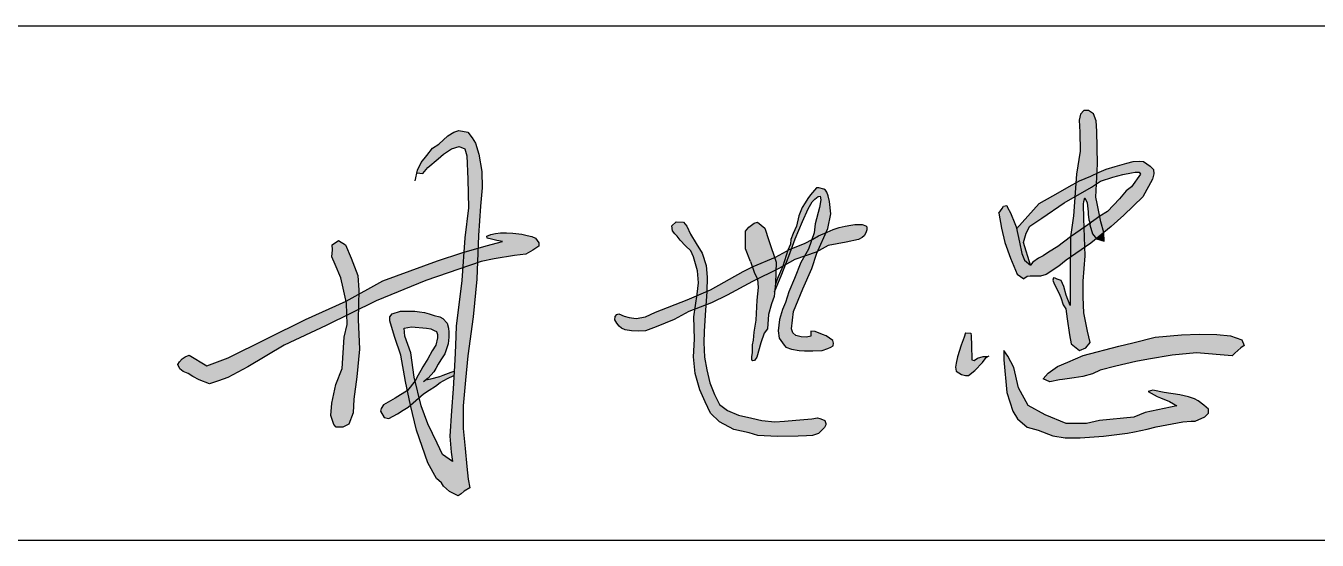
# Model space of a CAD drawing. Header units: millimetres. Extents: x 865490 to 879904, y 39442 to 44891.
# Drawn here: x 876042.25 to 876058.57, y 39495.95 to 39502.45 of the extents above; entities that cross this region are included whole.
import ezdxf

# ---------------------------------------------------------------- set-up
doc = ezdxf.new("R2010")
doc.units = ezdxf.units.MM
doc.header["$LTSCALE"] = 1000
doc.header["$MEASUREMENT"] = 0
doc.layers.add('HATCH', color=8, linetype='Continuous')

msp = doc.modelspace()

# ---------------------------------------------------------------- hatches: boundary and pattern name
at = {"layer": 'HATCH'}
for points in [[(876055.79, 39501.123), (876055.779, 39501.253), (876055.748, 39501.344), (876055.684, 39501.386), (876055.625, 39501.386), (876055.583, 39501.34), (876055.565, 39501.263), (876055.572, 39501.113), (876055.579, 39500.871), (876055.53, 39500.58), (876055.522, 39500.469), (876055.568, 39500.496), (876055.713, 39500.554), (876055.791, 39500.592), (876055.797, 39500.709)], [(876047.998, 39500.174), (876048.019, 39500.409), (876048.016, 39500.615), (876047.976, 39500.834), (876047.934, 39500.97), (876047.893, 39501.04), (876047.837, 39501.109), (876047.725, 39501.13), (876047.661, 39501.112), (876047.586, 39501.066), (876047.471, 39500.959), (876047.394, 39500.909), (876047.322, 39500.815), (876047.247, 39500.727), (876047.204, 39500.631), (876047.196, 39500.596), (876047.269, 39500.589), (876047.333, 39500.663), (876047.465, 39500.774), (876047.532, 39500.835), (876047.634, 39500.902), (876047.731, 39500.929), (876047.799, 39500.902), (876047.826, 39500.814), (876047.839, 39500.515), (876047.846, 39500.154), (876047.802, 39499.776), (876047.79, 39499.595), (876047.968, 39499.646), (876047.974, 39499.804)], [(876056.504, 39500.64), (876056.465, 39500.682), (876056.377, 39500.739), (876056.325, 39500.745), (876056.248, 39500.742), (876056.167, 39500.72), (876056.021, 39500.676), (876055.907, 39500.644), (876055.818, 39500.605), (876055.791, 39500.592), (876055.784, 39500.455), (876055.837, 39500.49), (876055.993, 39500.543), (876056.119, 39500.577), (876056.227, 39500.599), (876056.273, 39500.607), (876056.322, 39500.606), (876056.339, 39500.581), (876056.228, 39500.421), (876056.161, 39500.371), (876056.074, 39500.267), (876055.925, 39500.11), (876055.825, 39500.05), (876055.839, 39499.979), (876055.877, 39499.841), (876055.972, 39499.918), (876056.13, 39500.064), (876056.371, 39500.293), (876056.494, 39500.516), (876056.511, 39500.586)], [(876055.791, 39500.592), (876055.713, 39500.554), (876055.568, 39500.496), (876055.522, 39500.469), (876055.509, 39500.292), (876055.721, 39500.414), (876055.784, 39500.455)], [(876052.068, 39499.981), (876052.141, 39500.141), (876052.19, 39500.232), (876052.226, 39500.263), (876052.267, 39500.299), (876052.292, 39500.303), (876052.301, 39500.255), (876052.282, 39500.161), (876052.229, 39499.954), (876052.216, 39499.839), (876052.186, 39499.752), (876052.2, 39499.76), (876052.27, 39499.8), (876052.367, 39499.841), (876052.39, 39499.894), (876052.428, 39500.079), (876052.412, 39500.235), (876052.393, 39500.307), (876052.376, 39500.351), (876052.358, 39500.377), (876052.338, 39500.391), (876052.276, 39500.409), (876052.246, 39500.409), (876052.169, 39500.32), (876052.137, 39500.272), (876052.104, 39500.219), (876052.066, 39500.161), (876052.024, 39500.053), (876051.995, 39499.924), (876051.952, 39499.83), (876051.922, 39499.754), (876051.917, 39499.697), (876051.885, 39499.618), (876051.913, 39499.633), (876051.932, 39499.64), (876051.975, 39499.762)], [(876055.094, 39500.023), (876055.378, 39500.217), (876055.509, 39500.292), (876055.522, 39500.469), (876055.479, 39500.444), (876055.233, 39500.305), (876055.058, 39500.208), (876054.774, 39499.888), (876054.813, 39499.72), (876054.841, 39499.579), (876054.875, 39499.493), (876054.952, 39499.432), (876054.863, 39499.716), (876054.897, 39499.833), (876054.942, 39499.922)], [(876055.784, 39500.455), (876055.721, 39500.414), (876055.509, 39500.292), (876055.492, 39500.053), (876055.456, 39499.789), (876055.629, 39499.906), (876055.626, 39500.019), (876055.621, 39500.201), (876055.623, 39500.234), (876055.638, 39500.28), (876055.666, 39500.216), (876055.679, 39500.105), (876055.681, 39500.075), (876055.687, 39500.002), (876055.703, 39499.96), (876055.825, 39500.05), (876055.793, 39500.211), (876055.776, 39500.288)], [(876054.768, 39499.916), (876054.752, 39499.955), (876054.697, 39500.091), (876054.661, 39500.161), (876054.653, 39500.183), (876054.61, 39500.176), (876054.594, 39500.145), (876054.552, 39500.087), (876054.584, 39499.899), (876054.627, 39499.718), (876054.699, 39499.519), (876054.78, 39499.317), (876054.866, 39499.259), (876054.909, 39499.285), (876054.945, 39499.291), (876054.97, 39499.292), (876055.021, 39499.292), (876055.075, 39499.293), (876055.147, 39499.313), (876055.308, 39499.418), (876055.402, 39499.495), (876055.455, 39499.531), (876055.456, 39499.789), (876055.298, 39499.667), (876055.179, 39499.593), (876055.109, 39499.55), (876055.053, 39499.519), (876054.978, 39499.466), (876054.952, 39499.432), (876054.875, 39499.493), (876054.841, 39499.579), (876054.813, 39499.72)], [(876050.85, 39499.426), (876050.799, 39499.583), (876050.725, 39499.705), (876050.655, 39499.82), (876050.608, 39499.924), (876050.565, 39499.973), (876050.47, 39499.977), (876050.417, 39499.928), (876050.427, 39499.862), (876050.457, 39499.828), (876050.485, 39499.797), (876050.522, 39499.745), (876050.592, 39499.674), (876050.658, 39499.611), (876050.689, 39499.536), (876050.743, 39499.36), (876050.756, 39499.208), (876050.736, 39499.064), (876050.733, 39499.044), (876050.861, 39499.098), (876050.865, 39499.277)], [(876051.645, 39499.74), (876051.593, 39499.896), (876051.501, 39499.972), (876051.457, 39499.96), (876051.392, 39499.912), (876051.348, 39499.86), (876051.348, 39499.776), (876051.348, 39499.635), (876051.412, 39499.475), (876051.436, 39499.408), (876051.446, 39499.413), (876051.716, 39499.527)], [(876052.778, 39499.755), (876052.825, 39499.779), (876052.847, 39499.802), (876052.869, 39499.837), (876052.884, 39499.875), (876052.883, 39499.903), (876052.88, 39499.914), (876052.87, 39499.927), (876052.823, 39499.943), (876052.73, 39499.943), (876052.68, 39499.936), (876052.61, 39499.923), (876052.533, 39499.906), (876052.456, 39499.88), (876052.38, 39499.846), (876052.367, 39499.841), (876052.264, 39499.609), (876052.392, 39499.677), (876052.619, 39499.72)], [(876055.734, 39499.825), (876055.701, 39499.94), (876055.703, 39499.96), (876055.647, 39499.918), (876055.629, 39499.906), (876055.637, 39499.656), (876055.714, 39499.709), (876055.783, 39499.765)], [(876055.839, 39499.979), (876055.825, 39500.05), (876055.825, 39500.05), (876055.703, 39499.96), (876055.701, 39499.94), (876055.734, 39499.825), (876055.783, 39499.765), (876055.877, 39499.841)], [(876048.66, 39499.618), (876048.735, 39499.669), (876048.737, 39499.713), (876048.693, 39499.77), (876048.648, 39499.793), (876048.59, 39499.807), (876048.522, 39499.824), (876048.407, 39499.836), (876048.326, 39499.84), (876048.25, 39499.84), (876048.19, 39499.83), (876048.128, 39499.818), (876048.081, 39499.797), (876048.085, 39499.772), (876048.137, 39499.76), (876048.205, 39499.744), (876048.275, 39499.729), (876048.213, 39499.711), (876048.071, 39499.676), (876047.968, 39499.646), (876047.96, 39499.462), (876048.007, 39499.478), (876048.17, 39499.511), (876048.427, 39499.554), (876048.57, 39499.57)], [(876052.367, 39499.841), (876052.27, 39499.8), (876052.2, 39499.76), (876052.186, 39499.752), (876052.144, 39499.631), (876052.094, 39499.545), (876052.241, 39499.596), (876052.264, 39499.609)], [(876055.629, 39499.906), (876055.456, 39499.789), (876055.455, 39499.531), (876055.637, 39499.656)], [(876055.877, 39499.841), (876055.783, 39499.765), (876055.881, 39499.734)], [(876046.447, 39499.299), (876046.364, 39499.52), (876046.294, 39499.687), (876046.206, 39499.743), (876046.123, 39499.687), (876046.129, 39499.624), (876046.118, 39499.536), (876046.161, 39499.437), (876046.235, 39499.272), (876046.265, 39499.138), (876046.3, 39498.975), (876046.46, 39499.063), (876046.461, 39499.114)], [(876047.309, 39499.236), (876047.776, 39499.398), (876047.79, 39499.595), (876047.761, 39499.587), (876047.454, 39499.486), (876046.764, 39499.232), (876046.46, 39499.063), (876046.456, 39498.869), (876046.679, 39498.98)], [(876047.968, 39499.646), (876047.79, 39499.595), (876047.776, 39499.398), (876047.96, 39499.462)], [(876051.885, 39499.618), (876051.729, 39499.533), (876051.716, 39499.527), (876051.737, 39499.466), (876051.734, 39499.369), (876051.771, 39499.387), (876051.822, 39499.416)], [(876052.188, 39499.386), (876052.252, 39499.582), (876052.264, 39499.609), (876052.241, 39499.596), (876052.094, 39499.545), (876052.046, 39499.462), (876051.968, 39499.263), (876051.897, 39499.094), (876051.853, 39498.958), (876051.818, 39498.87), (876051.779, 39498.743), (876051.763, 39498.601), (876051.772, 39498.506), (876051.839, 39498.42), (876051.859, 39498.395), (876051.928, 39498.368), (876052.027, 39498.35), (876052.093, 39498.349), (876052.201, 39498.349), (876052.319, 39498.353), (876052.39, 39498.376), (876052.425, 39498.392), (876052.455, 39498.412), (876052.46, 39498.443), (876052.452, 39498.48), (876052.37, 39498.537), (876052.321, 39498.555), (876052.227, 39498.59), (876052.176, 39498.598), (876052.176, 39498.559), (876052.173, 39498.535), (876052.121, 39498.522), (876052.052, 39498.525), (876051.983, 39498.543), (876051.945, 39498.573), (876051.929, 39498.624), (876051.953, 39498.843), (876052.071, 39499.129)], [(876051.932, 39499.64), (876051.913, 39499.633), (876051.885, 39499.618), (876051.822, 39499.416), (876051.854, 39499.435), (876051.897, 39499.542)], [(876052.144, 39499.631), (876052.186, 39499.752), (876052.096, 39499.703), (876051.932, 39499.64), (876051.897, 39499.542), (876051.854, 39499.435), (876051.973, 39499.503), (876052.094, 39499.545)], [(876055.64, 39499.55), (876055.637, 39499.656), (876055.455, 39499.531), (876055.453, 39499.264), (876055.452, 39499.05), (876055.453, 39498.92), (876055.4, 39499.053), (876055.372, 39499.16), (876055.337, 39499.236), (876055.289, 39499.255), (876055.262, 39499.267), (876055.241, 39499.269), (876055.233, 39499.24), (876055.249, 39499.194), (876055.308, 39499.082), (876055.334, 39499.022), (876055.365, 39498.927), (876055.399, 39498.877), (876055.415, 39498.751), (876055.443, 39498.551), (876055.466, 39498.435), (876055.571, 39498.35), (876055.651, 39498.387), (876055.706, 39498.451), (876055.672, 39498.597), (876055.626, 39498.826), (876055.615, 39499.025), (876055.615, 39499.226)], [(876047.247, 39497.652), (876047.222, 39497.757), (876047.147, 39497.691), (876047.114, 39497.663), (876047.115, 39497.662), (876047.19, 39497.344), (876047.334, 39496.932), (876047.443, 39496.733), (876047.505, 39496.679), (876047.531, 39496.638), (876047.608, 39496.57), (876047.718, 39496.514), (876047.756, 39496.54), (876047.791, 39496.572), (876047.864, 39496.617), (876047.842, 39496.726), (876047.825, 39496.887), (876047.806, 39497.114), (876047.778, 39497.368), (876047.781, 39497.653), (876047.81, 39497.975), (876047.837, 39498.283), (876047.907, 39498.778), (876047.952, 39499.254), (876047.96, 39499.462), (876047.776, 39499.398), (876047.765, 39499.236), (876047.691, 39498.658), (876047.684, 39498.415), (876047.674, 39498.233), (876047.654, 39497.868), (876047.634, 39497.589), (876047.611, 39497.268), (876047.63, 39497.067), (876047.644, 39496.949), (876047.517, 39497.039), (876047.452, 39497.18), (876047.332, 39497.427)], [(876051.737, 39499.466), (876051.716, 39499.527), (876051.446, 39499.413), (876051.436, 39499.408), (876051.458, 39499.342), (876051.501, 39499.255), (876051.734, 39499.369)], [(876051.854, 39499.435), (876051.822, 39499.416), (876051.749, 39499.252), (876051.728, 39499.188), (876051.716, 39499.094), (876051.799, 39499.294)], [(876051.438, 39499.224), (876051.501, 39499.255), (876051.458, 39499.342), (876051.436, 39499.408), (876051.319, 39499.351), (876050.907, 39499.118), (876050.861, 39499.098), (876050.849, 39498.926), (876050.92, 39498.953), (876051.116, 39499.05)], [(876051.729, 39499.203), (876051.734, 39499.369), (876051.501, 39499.255), (876051.507, 39499.147), (876051.492, 39498.988), (876051.477, 39498.736), (876051.452, 39498.585), (876051.444, 39498.482), (876051.433, 39498.423), (876051.431, 39498.372), (876051.431, 39498.328), (876051.425, 39498.272), (876051.425, 39498.243), (876051.43, 39498.23), (876051.438, 39498.223), (876051.464, 39498.225), (876051.493, 39498.268), (876051.543, 39498.449), (876051.585, 39498.57), (876051.625, 39498.626), (876051.637, 39498.806), (876051.677, 39498.942), (876051.709, 39499.034)], [(876045.516, 39498.42), (876046.048, 39498.666), (876046.309, 39498.796), (876046.305, 39498.951), (876046.3, 39498.975), (876045.789, 39498.743), (876044.809, 39498.259), (876044.54, 39498.157), (876044.316, 39498.294), (876044.264, 39498.272), (876044.229, 39498.245), (876044.194, 39498.21), (876044.175, 39498.173), (876044.2, 39498.119), (876044.239, 39498.088), (876044.305, 39498.062), (876044.365, 39498.022), (876044.441, 39497.979), (876044.575, 39497.932), (876044.687, 39497.969), (876044.806, 39498.012), (876045.06, 39498.144)], [(876046.46, 39499.063), (876046.3, 39498.975), (876046.305, 39498.951), (876046.309, 39498.796), (876046.456, 39498.869)], [(876050.63, 39498.844), (876050.71, 39498.874), (876050.733, 39499.044), (876050.612, 39498.993), (876050.21, 39498.838), (876050.086, 39498.779), (876049.968, 39498.758), (876049.876, 39498.767), (876049.815, 39498.784), (876049.749, 39498.817), (876049.722, 39498.807), (876049.701, 39498.781), (876049.698, 39498.739), (876049.722, 39498.697), (876049.753, 39498.66), (876049.783, 39498.633), (876049.828, 39498.611), (876049.906, 39498.601), (876049.997, 39498.595), (876050.085, 39498.601), (876050.221, 39498.649), (876050.448, 39498.743)], [(876050.861, 39499.098), (876050.733, 39499.044), (876050.71, 39498.874), (876050.849, 39498.926)], [(876046.47, 39498.369), (876046.454, 39498.744), (876046.456, 39498.869), (876046.309, 39498.796), (876046.312, 39498.681), (876046.274, 39498.522), (876046.249, 39498.125), (876046.17, 39497.92), (876046.118, 39497.687), (876046.109, 39497.529), (876046.143, 39497.417), (876046.174, 39497.385), (876046.26, 39497.385), (876046.335, 39497.421), (876046.391, 39497.566), (876046.396, 39497.735), (876046.436, 39498.019)], [(876047.522, 39498.756), (876047.485, 39498.779), (876047.414, 39498.796), (876047.35, 39498.817), (876047.293, 39498.83), (876047.229, 39498.84), (876047.168, 39498.847), (876047.07, 39498.847), (876046.986, 39498.847), (876046.882, 39498.817), (876046.855, 39498.776), (876046.855, 39498.726), (876046.885, 39498.611), (876046.915, 39498.517), (876046.993, 39498.291), (876047.05, 39497.961), (876047.075, 39497.845), (876047.173, 39497.969), (876047.162, 39498.013), (876047.117, 39498.324), (876047.043, 39498.534), (876047.034, 39498.634), (876047.125, 39498.65), (876047.317, 39498.632), (876047.371, 39498.626), (876047.412, 39498.606), (876047.443, 39498.591), (876047.454, 39498.556), (876047.454, 39498.513), (876047.436, 39498.419), (876047.388, 39498.346), (876047.332, 39498.246), (876047.293, 39498.18), (876047.271, 39498.144), (876047.243, 39498.1), (876047.21, 39498.039), (876047.173, 39497.969), (876047.222, 39497.757), (876047.277, 39497.804), (876047.349, 39497.852), (876047.43, 39497.902), (876047.49, 39497.948), (876047.582, 39497.998), (876047.663, 39498.034), (876047.666, 39498.09), (876047.629, 39498.08), (876047.527, 39498.041), (876047.484, 39498.024), (876047.373, 39497.993), (876047.308, 39497.979), (876047.337, 39498.001), (876047.408, 39498.082), (876047.435, 39498.126), (876047.462, 39498.18), (876047.499, 39498.234), (876047.546, 39498.311), (876047.59, 39498.436), (876047.597, 39498.52), (876047.597, 39498.584), (876047.593, 39498.635), (876047.576, 39498.699)], [(876050.823, 39498.452), (876050.825, 39498.593), (876050.84, 39498.799), (876050.849, 39498.926), (876050.71, 39498.874), (876050.697, 39498.779), (876050.703, 39498.494), (876050.693, 39498.27), (876050.714, 39498.061), (876050.771, 39497.853), (876050.84, 39497.705), (876050.906, 39497.558), (876051.018, 39497.452), (876051.2, 39497.355), (876051.393, 39497.313), (876051.504, 39497.279), (876051.749, 39497.264), (876052.016, 39497.27), (876052.12, 39497.272), (876052.195, 39497.277), (876052.273, 39497.301), (876052.345, 39497.377), (876052.363, 39497.413), (876052.363, 39497.43), (876052.351, 39497.467), (876052.323, 39497.481), (876052.287, 39497.494), (876052.259, 39497.499), (876052.188, 39497.487), (876051.984, 39497.473), (876051.841, 39497.46), (876051.718, 39497.449), (876051.553, 39497.469), (876051.43, 39497.495), (876051.258, 39497.536), (876051.12, 39497.592), (876051.019, 39497.669), (876050.958, 39497.796), (876050.896, 39497.943), (876050.859, 39498.107), (876050.829, 39498.267)], [(876054.342, 39498.202), (876054.392, 39498.263), (876054.41, 39498.274), (876054.352, 39498.278), (876054.279, 39498.253), (876054.239, 39498.227), (876054.211, 39498.232), (876054.209, 39498.26), (876054.209, 39498.298), (876054.204, 39498.355), (876054.204, 39498.398), (876054.204, 39498.458), (876054.201, 39498.493), (876054.201, 39498.539), (876054.196, 39498.569), (876054.131, 39498.574), (876054.111, 39498.521), (876054.073, 39498.421), (876054.028, 39498.27), (876054.013, 39498.19), (876054.003, 39498.142), (876054.01, 39498.092), (876054.078, 39498.049), (876054.128, 39498.034), (876054.168, 39498.037), (876054.249, 39498.099)], [(876056.031, 39498.155), (876056.28, 39498.211), (876056.443, 39498.241), (876056.742, 39498.293), (876057.047, 39498.323), (876057.5, 39498.285), (876057.533, 39498.318), (876057.607, 39498.387), (876057.653, 39498.415), (876057.62, 39498.486), (876057.48, 39498.539), (876057.304, 39498.552), (876057.083, 39498.557), (876056.859, 39498.549), (876056.525, 39498.519), (876056.242, 39498.45), (876056.069, 39498.407), (876055.618, 39498.29), (876055.422, 39498.206), (876055.29, 39498.15), (876055.173, 39498.066), (876055.11, 39497.995), (876055.194, 39497.954), (876055.316, 39497.982), (876055.356, 39497.985), (876055.501, 39498.005), (876055.613, 39498.023), (876055.733, 39498.058), (876055.83, 39498.104)], [(876054.74, 39498.139), (876054.664, 39498.279), (876054.613, 39498.353), (876054.615, 39498.235), (876054.651, 39497.823), (876054.726, 39497.587), (876054.786, 39497.489), (876054.907, 39497.383), (876055.048, 39497.343), (876055.233, 39497.274), (876055.388, 39497.248), (876055.578, 39497.246), (876055.874, 39497.27), (876056.175, 39497.305), (876056.264, 39497.325), (876056.427, 39497.359), (876056.54, 39497.389), (876056.876, 39497.452), (876056.982, 39497.46), (876057.033, 39497.46), (876057.154, 39497.513), (876057.2, 39497.561), (876057.202, 39497.609), (876057.14, 39497.66), (876057.069, 39497.714), (876057.023, 39497.742), (876056.946, 39497.768), (876056.839, 39497.791), (876056.64, 39497.823), (876056.497, 39497.849), (876056.437, 39497.835), (876056.551, 39497.77), (876056.595, 39497.752), (876056.708, 39497.706), (876056.757, 39497.676), (876056.801, 39497.654), (876056.401, 39497.567), (876056.255, 39497.508), (876055.821, 39497.468), (876055.659, 39497.429), (876055.402, 39497.429), (876055.134, 39497.539), (876054.921, 39497.658), (876054.799, 39497.879)], [(876047.173, 39497.969), (876047.075, 39497.845), (876047.114, 39497.663), (876047.147, 39497.691), (876047.222, 39497.757)], [(876047.114, 39497.663), (876047.075, 39497.845), (876046.919, 39497.75), (876046.771, 39497.665), (876046.743, 39497.62), (876046.734, 39497.583), (876046.78, 39497.505), (876046.84, 39497.494), (876046.949, 39497.552), (876047.023, 39497.598), (876047.084, 39497.637)]]:
    msp.add_hatch(color=256, dxfattribs=at).paths.add_polyline_path(points)

# ---------------------------------------------------------------- linework, layer by layer
for p, q in [((876026.28, 39502.455), (876136.28, 39502.455)), ((876026.28, 39495.955), (876081.28, 39495.955))]:
    msp.add_line(p, q)
for points in [[(876055.701, 39499.94), (876055.734, 39499.825), (876055.783, 39499.765), (876055.881, 39499.734), (876055.877, 39499.841), (876055.839, 39499.979), (876055.793, 39500.211), (876055.776, 39500.288), (876055.797, 39500.709), (876055.79, 39501.123), (876055.779, 39501.253), (876055.748, 39501.344), (876055.684, 39501.386), (876055.625, 39501.386), (876055.583, 39501.34), (876055.565, 39501.263), (876055.572, 39501.113), (876055.579, 39500.871), (876055.53, 39500.58), (876055.492, 39500.053), (876055.456, 39499.789), (876055.453, 39499.264), (876055.452, 39499.05), (876055.453, 39498.92), (876055.4, 39499.053), (876055.372, 39499.16), (876055.337, 39499.236)], [(876047.172, 39500.498), (876047.204, 39500.631), (876047.247, 39500.727), (876047.322, 39500.815), (876047.394, 39500.909), (876047.471, 39500.959), (876047.586, 39501.066), (876047.661, 39501.112), (876047.725, 39501.13), (876047.837, 39501.109), (876047.893, 39501.04), (876047.934, 39500.97), (876047.976, 39500.834), (876048.016, 39500.615), (876048.019, 39500.409), (876047.998, 39500.174), (876047.974, 39499.804), (876047.952, 39499.254), (876047.907, 39498.778), (876047.837, 39498.283), (876047.81, 39497.975), (876047.781, 39497.653), (876047.778, 39497.368), (876047.806, 39497.114), (876047.825, 39496.887), (876047.842, 39496.726), (876047.864, 39496.617), (876047.791, 39496.572), (876047.756, 39496.54), (876047.718, 39496.514), (876047.608, 39496.57), (876047.531, 39496.638), (876047.505, 39496.679), (876047.443, 39496.733), (876047.334, 39496.932), (876047.19, 39497.344), (876047.115, 39497.662), (876047.05, 39497.961), (876046.993, 39498.291), (876046.915, 39498.517), (876046.885, 39498.611), (876046.855, 39498.726), (876046.855, 39498.776), (876046.882, 39498.817), (876046.882, 39498.817), (876046.986, 39498.847), (876047.07, 39498.847), (876047.07, 39498.847), (876047.168, 39498.847), (876047.229, 39498.84), (876047.293, 39498.83), (876047.35, 39498.817), (876047.414, 39498.796), (876047.485, 39498.779), (876047.522, 39498.756), (876047.576, 39498.699), (876047.593, 39498.635), (876047.597, 39498.584), (876047.597, 39498.52), (876047.59, 39498.436), (876047.546, 39498.311), (876047.499, 39498.234), (876047.462, 39498.18), (876047.435, 39498.126), (876047.408, 39498.082), (876047.408, 39498.082), (876047.337, 39498.001), (876047.28, 39497.957)], [(876047.196, 39500.596), (876047.269, 39500.589), (876047.269, 39500.589), (876047.333, 39500.663), (876047.465, 39500.774), (876047.532, 39500.835), (876047.634, 39500.902), (876047.731, 39500.929), (876047.731, 39500.929), (876047.799, 39500.902), (876047.826, 39500.814), (876047.839, 39500.515), (876047.846, 39500.154), (876047.802, 39499.776), (876047.765, 39499.236), (876047.691, 39498.658), (876047.684, 39498.415), (876047.674, 39498.233), (876047.654, 39497.868), (876047.634, 39497.589), (876047.611, 39497.268), (876047.63, 39497.067), (876047.644, 39496.949), (876047.644, 39496.949), (876047.517, 39497.039), (876047.452, 39497.18), (876047.332, 39497.427), (876047.247, 39497.652), (876047.162, 39498.013), (876047.117, 39498.324), (876047.043, 39498.534), (876047.034, 39498.634), (876047.034, 39498.634), (876047.125, 39498.65), (876047.317, 39498.632), (876047.317, 39498.632), (876047.371, 39498.626), (876047.412, 39498.606), (876047.443, 39498.591), (876047.454, 39498.556), (876047.454, 39498.513), (876047.436, 39498.419), (876047.388, 39498.346), (876047.332, 39498.246), (876047.293, 39498.18), (876047.271, 39498.144), (876047.243, 39498.1), (876047.21, 39498.039), (876047.173, 39497.969), (876047.075, 39497.845), (876046.919, 39497.75), (876046.771, 39497.665), (876046.743, 39497.62), (876046.734, 39497.583), (876046.78, 39497.505), (876046.84, 39497.494), (876046.949, 39497.552), (876047.023, 39497.598), (876047.084, 39497.637), (876047.147, 39497.691), (876047.277, 39497.804), (876047.349, 39497.852), (876047.43, 39497.902), (876047.49, 39497.948), (876047.582, 39497.998), (876047.663, 39498.034)], [(876054.774, 39499.888), (876055.058, 39500.208), (876055.233, 39500.305), (876055.479, 39500.444), (876055.568, 39500.496), (876055.713, 39500.554), (876055.818, 39500.605), (876055.907, 39500.644), (876056.021, 39500.676), (876056.167, 39500.72), (876056.248, 39500.742), (876056.325, 39500.745), (876056.377, 39500.739), (876056.465, 39500.682), (876056.504, 39500.64), (876056.511, 39500.586), (876056.494, 39500.516), (876056.371, 39500.293), (876056.13, 39500.064), (876055.972, 39499.918), (876055.714, 39499.709), (876055.402, 39499.495), (876055.308, 39499.418), (876055.147, 39499.313), (876055.075, 39499.293), (876055.021, 39499.292), (876054.97, 39499.292), (876054.945, 39499.291), (876054.909, 39499.285), (876054.866, 39499.259)], [(876054.552, 39500.087), (876054.594, 39500.145), (876054.61, 39500.176), (876054.61, 39500.176), (876054.653, 39500.183), (876054.661, 39500.161), (876054.697, 39500.091), (876054.752, 39499.955), (876054.768, 39499.916), (876054.813, 39499.72), (876054.841, 39499.579), (876054.875, 39499.493), (876054.952, 39499.432), (876054.863, 39499.716), (876054.897, 39499.833), (876054.942, 39499.922), (876055.094, 39500.023), (876055.378, 39500.217), (876055.721, 39500.414), (876055.837, 39500.49), (876055.993, 39500.543), (876056.119, 39500.577), (876056.227, 39500.599), (876056.273, 39500.607), (876056.322, 39500.606), (876056.339, 39500.581), (876056.228, 39500.421), (876056.161, 39500.371), (876056.074, 39500.267), (876055.925, 39500.11), (876055.825, 39500.05), (876055.647, 39499.918), (876055.456, 39499.789), (876055.298, 39499.667), (876055.179, 39499.593), (876055.109, 39499.55), (876055.053, 39499.519), (876054.978, 39499.466), (876054.952, 39499.432)], [(876051.716, 39499.094), (876051.799, 39499.294), (876051.897, 39499.542), (876051.975, 39499.762), (876052.068, 39499.981), (876052.141, 39500.141), (876052.19, 39500.232), (876052.226, 39500.263), (876052.267, 39500.299), (876052.292, 39500.303), (876052.301, 39500.255), (876052.282, 39500.161), (876052.229, 39499.954), (876052.216, 39499.839), (876052.144, 39499.631), (876052.046, 39499.462), (876051.968, 39499.263), (876051.897, 39499.094), (876051.853, 39498.958), (876051.818, 39498.87), (876051.779, 39498.743), (876051.763, 39498.601), (876051.772, 39498.506), (876051.839, 39498.42), (876051.859, 39498.395), (876051.928, 39498.368), (876052.027, 39498.35), (876052.093, 39498.349), (876052.201, 39498.349), (876052.319, 39498.353), (876052.39, 39498.376), (876052.425, 39498.392), (876052.455, 39498.412), (876052.46, 39498.443), (876052.452, 39498.48), (876052.37, 39498.537), (876052.321, 39498.555), (876052.227, 39498.59), (876052.176, 39498.598), (876052.176, 39498.559), (876052.173, 39498.535), (876052.121, 39498.522), (876052.052, 39498.525), (876051.983, 39498.543), (876051.945, 39498.573), (876051.929, 39498.624), (876051.953, 39498.843), (876052.071, 39499.129), (876052.188, 39499.386), (876052.252, 39499.582), (876052.39, 39499.894), (876052.428, 39500.079), (876052.412, 39500.235), (876052.393, 39500.307), (876052.376, 39500.351), (876052.358, 39500.377), (876052.338, 39500.391), (876052.276, 39500.409), (876052.246, 39500.409), (876052.169, 39500.32), (876052.137, 39500.272), (876052.104, 39500.219), (876052.066, 39500.161), (876052.024, 39500.053), (876051.995, 39499.924), (876051.952, 39499.83), (876051.922, 39499.754), (876051.917, 39499.697)], [(876055.337, 39499.236), (876055.289, 39499.255), (876055.262, 39499.267), (876055.241, 39499.269), (876055.233, 39499.24), (876055.249, 39499.194), (876055.308, 39499.082), (876055.334, 39499.022), (876055.365, 39498.927), (876055.399, 39498.877), (876055.415, 39498.751), (876055.443, 39498.551), (876055.466, 39498.435), (876055.571, 39498.35), (876055.651, 39498.387), (876055.706, 39498.451), (876055.706, 39498.451), (876055.672, 39498.597), (876055.626, 39498.826), (876055.615, 39499.025), (876055.615, 39499.226), (876055.64, 39499.55), (876055.626, 39500.019), (876055.621, 39500.201), (876055.623, 39500.234), (876055.638, 39500.28), (876055.638, 39500.28), (876055.666, 39500.216), (876055.679, 39500.105), (876055.681, 39500.075), (876055.687, 39500.002), (876055.703, 39499.96), (876055.701, 39499.94)], [(876054.552, 39500.087), (876054.584, 39499.899), (876054.627, 39499.718), (876054.699, 39499.519), (876054.78, 39499.317), (876054.866, 39499.259)], [(876052.87, 39499.927), (876052.88, 39499.914), (876052.883, 39499.903), (876052.884, 39499.875), (876052.869, 39499.837), (876052.847, 39499.802), (876052.825, 39499.779), (876052.778, 39499.755), (876052.619, 39499.72), (876052.392, 39499.677), (876052.241, 39499.596), (876051.973, 39499.503), (876051.771, 39499.387), (876051.438, 39499.224), (876051.116, 39499.05), (876050.92, 39498.953), (876050.63, 39498.844), (876050.448, 39498.743), (876050.221, 39498.649), (876050.085, 39498.601), (876049.997, 39498.595), (876049.906, 39498.601), (876049.828, 39498.611), (876049.783, 39498.633), (876049.753, 39498.66), (876049.722, 39498.697), (876049.698, 39498.739), (876049.701, 39498.781), (876049.722, 39498.807), (876049.749, 39498.817)], [(876049.749, 39498.817), (876049.815, 39498.784), (876049.876, 39498.767), (876049.968, 39498.758), (876050.086, 39498.779), (876050.21, 39498.838), (876050.612, 39498.993), (876050.907, 39499.118), (876051.319, 39499.351), (876051.446, 39499.413), (876051.729, 39499.533), (876051.913, 39499.633), (876052.096, 39499.703), (876052.2, 39499.76), (876052.27, 39499.8), (876052.38, 39499.846), (876052.456, 39499.88), (876052.533, 39499.906), (876052.61, 39499.923), (876052.68, 39499.936), (876052.73, 39499.943), (876052.823, 39499.943), (876052.823, 39499.943), (876052.87, 39499.927)], [(876050.427, 39499.862), (876050.417, 39499.928), (876050.47, 39499.977), (876050.565, 39499.973), (876050.608, 39499.924), (876050.655, 39499.82), (876050.725, 39499.705), (876050.799, 39499.583), (876050.85, 39499.426), (876050.865, 39499.277), (876050.861, 39499.098), (876050.84, 39498.799), (876050.825, 39498.593), (876050.823, 39498.452), (876050.829, 39498.267), (876050.859, 39498.107), (876050.896, 39497.943), (876050.958, 39497.796), (876051.019, 39497.669), (876051.12, 39497.592), (876051.258, 39497.536), (876051.43, 39497.495), (876051.553, 39497.469), (876051.718, 39497.449), (876051.841, 39497.46), (876051.984, 39497.473), (876052.188, 39497.487), (876052.259, 39497.499), (876052.287, 39497.494), (876052.323, 39497.481), (876052.351, 39497.467), (876052.363, 39497.43), (876052.363, 39497.413), (876052.345, 39497.377), (876052.273, 39497.301), (876052.195, 39497.277), (876052.12, 39497.272), (876052.016, 39497.27), (876051.749, 39497.264), (876051.504, 39497.279), (876051.393, 39497.313), (876051.2, 39497.355), (876051.018, 39497.452), (876050.906, 39497.558), (876050.84, 39497.705), (876050.771, 39497.853), (876050.714, 39498.061), (876050.693, 39498.27), (876050.703, 39498.494), (876050.697, 39498.779), (876050.736, 39499.064), (876050.756, 39499.208), (876050.743, 39499.36), (876050.689, 39499.536), (876050.658, 39499.611), (876050.592, 39499.674), (876050.522, 39499.745), (876050.485, 39499.797), (876050.457, 39499.828), (876050.427, 39499.862)], [(876051.412, 39499.475), (876051.348, 39499.635), (876051.348, 39499.776), (876051.348, 39499.86), (876051.392, 39499.912), (876051.457, 39499.96), (876051.501, 39499.972), (876051.593, 39499.896), (876051.645, 39499.74), (876051.737, 39499.466), (876051.729, 39499.203), (876051.709, 39499.034), (876051.677, 39498.942), (876051.637, 39498.806), (876051.625, 39498.626), (876051.585, 39498.57), (876051.543, 39498.449), (876051.493, 39498.268), (876051.464, 39498.225), (876051.438, 39498.223)], [(876044.316, 39498.294), (876044.54, 39498.157), (876044.809, 39498.259), (876045.789, 39498.743), (876046.3, 39498.975), (876046.764, 39499.232), (876047.454, 39499.486), (876047.761, 39499.587), (876048.071, 39499.676), (876048.213, 39499.711), (876048.275, 39499.729), (876048.205, 39499.744), (876048.137, 39499.76), (876048.085, 39499.772), (876048.085, 39499.772), (876048.081, 39499.797), (876048.128, 39499.818), (876048.19, 39499.83), (876048.25, 39499.84), (876048.326, 39499.84), (876048.407, 39499.836), (876048.522, 39499.824), (876048.59, 39499.807), (876048.648, 39499.793), (876048.693, 39499.77), (876048.737, 39499.713), (876048.735, 39499.669), (876048.66, 39499.618), (876048.57, 39499.57), (876048.427, 39499.554), (876048.17, 39499.511), (876048.007, 39499.478), (876047.309, 39499.236), (876046.679, 39498.98), (876046.048, 39498.666), (876045.516, 39498.42), (876045.06, 39498.144), (876044.806, 39498.012), (876044.687, 39497.969), (876044.575, 39497.932), (876044.441, 39497.979), (876044.365, 39498.022), (876044.305, 39498.062), (876044.239, 39498.088), (876044.2, 39498.119), (876044.175, 39498.173), (876044.194, 39498.21), (876044.229, 39498.245), (876044.264, 39498.272), (876044.316, 39498.294)], [(876046.123, 39499.687), (876046.206, 39499.743), (876046.294, 39499.687), (876046.364, 39499.52), (876046.447, 39499.299), (876046.461, 39499.114), (876046.454, 39498.744), (876046.47, 39498.369), (876046.436, 39498.019), (876046.396, 39497.735), (876046.391, 39497.566), (876046.335, 39497.421), (876046.26, 39497.385), (876046.174, 39497.385), (876046.143, 39497.417), (876046.109, 39497.529), (876046.118, 39497.687), (876046.17, 39497.92), (876046.249, 39498.125), (876046.274, 39498.522), (876046.312, 39498.681), (876046.305, 39498.951), (876046.265, 39499.138), (876046.235, 39499.272), (876046.161, 39499.437), (876046.118, 39499.536), (876046.129, 39499.624), (876046.123, 39499.687)], [(876051.917, 39499.697), (876051.885, 39499.618), (876051.822, 39499.416), (876051.749, 39499.252), (876051.728, 39499.188)], [(876051.412, 39499.475), (876051.458, 39499.342), (876051.501, 39499.255), (876051.507, 39499.147), (876051.492, 39498.988), (876051.477, 39498.736), (876051.452, 39498.585), (876051.444, 39498.482), (876051.433, 39498.423), (876051.431, 39498.372), (876051.431, 39498.328), (876051.425, 39498.272), (876051.425, 39498.243)], [(876054.131, 39498.574), (876054.111, 39498.521), (876054.073, 39498.421), (876054.028, 39498.27), (876054.013, 39498.19), (876054.003, 39498.142), (876054.01, 39498.092), (876054.01, 39498.092), (876054.078, 39498.049), (876054.128, 39498.034), (876054.168, 39498.037), (876054.249, 39498.099), (876054.342, 39498.202), (876054.392, 39498.263), (876054.427, 39498.285)], [(876054.131, 39498.574), (876054.196, 39498.569), (876054.201, 39498.539), (876054.201, 39498.493), (876054.204, 39498.458), (876054.204, 39498.398), (876054.204, 39498.355), (876054.209, 39498.298), (876054.209, 39498.26), (876054.211, 39498.232), (876054.211, 39498.232), (876054.239, 39498.227), (876054.279, 39498.253), (876054.352, 39498.278), (876054.352, 39498.278), (876054.41, 39498.274)], [(876055.173, 39498.066), (876055.29, 39498.15), (876055.422, 39498.206), (876055.618, 39498.29), (876056.069, 39498.407), (876056.242, 39498.45), (876056.525, 39498.519), (876056.859, 39498.549), (876057.083, 39498.557), (876057.304, 39498.552), (876057.48, 39498.539), (876057.62, 39498.486), (876057.62, 39498.486), (876057.653, 39498.415), (876057.607, 39498.387), (876057.533, 39498.318), (876057.5, 39498.285), (876057.5, 39498.285), (876057.047, 39498.323), (876056.742, 39498.293), (876056.443, 39498.241), (876056.28, 39498.211), (876056.031, 39498.155), (876055.83, 39498.104), (876055.733, 39498.058), (876055.613, 39498.023), (876055.501, 39498.005), (876055.356, 39497.985), (876055.316, 39497.982), (876055.194, 39497.954), (876055.11, 39497.995), (876055.173, 39498.066), (876055.173, 39498.066)], [(876054.613, 39498.353), (876054.615, 39498.235), (876054.651, 39497.823), (876054.726, 39497.587), (876054.786, 39497.489), (876054.907, 39497.383), (876055.048, 39497.343), (876055.233, 39497.274), (876055.388, 39497.248), (876055.578, 39497.246), (876055.874, 39497.27), (876056.175, 39497.305), (876056.264, 39497.325), (876056.427, 39497.359), (876056.54, 39497.389), (876056.876, 39497.452), (876056.982, 39497.46), (876057.033, 39497.46), (876057.154, 39497.513), (876057.2, 39497.561), (876057.202, 39497.609), (876057.14, 39497.66), (876057.069, 39497.714), (876057.023, 39497.742), (876056.946, 39497.768), (876056.839, 39497.791), (876056.64, 39497.823), (876056.497, 39497.849), (876056.437, 39497.835), (876056.437, 39497.835), (876056.437, 39497.835), (876056.551, 39497.77), (876056.595, 39497.752), (876056.708, 39497.706), (876056.757, 39497.676), (876056.801, 39497.654), (876056.401, 39497.567), (876056.255, 39497.508), (876055.821, 39497.468), (876055.659, 39497.429), (876055.402, 39497.429), (876055.134, 39497.539), (876054.921, 39497.658), (876054.799, 39497.879), (876054.74, 39498.139), (876054.664, 39498.279), (876054.613, 39498.353)], [(876051.425, 39498.243), (876051.43, 39498.23), (876051.438, 39498.223)], [(876047.308, 39497.979), (876047.308, 39497.979), (876047.373, 39497.993), (876047.484, 39498.024), (876047.527, 39498.041), (876047.629, 39498.08), (876047.666, 39498.09)]]:
    msp.add_lwpolyline(points)

doc.saveas('drawing.dxf')
